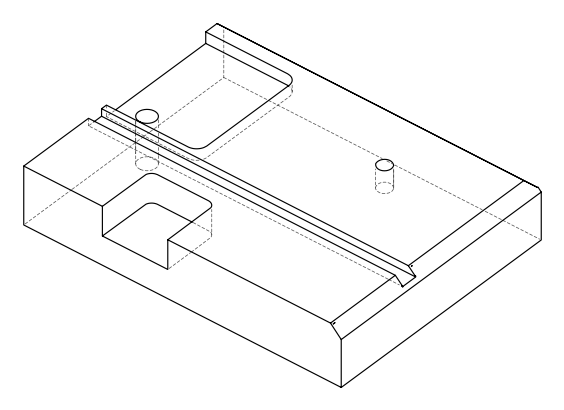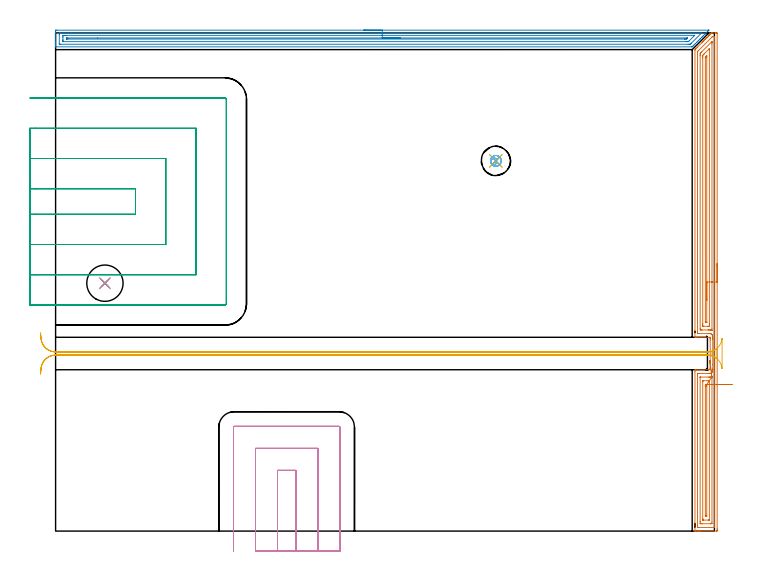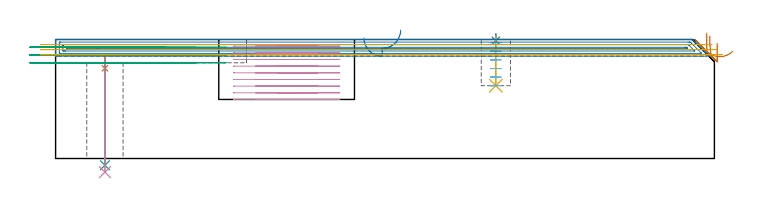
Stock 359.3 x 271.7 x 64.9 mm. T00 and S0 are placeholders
(PLAN: 11 operations, 7 tool changes, 46.7 min)
(1 SPOT_DRILL | STEP1HOLE | NXT0321_9005460120000 | 0.05 min | 1614 mm3)
(2 SPOT_DRILL_1 | STEP1POCKET | NXT0321_9005460120000 | 0.03 min | 3 mm3)
(3 DRILL_THROUGH_HOLE_INTO_CENTER | STEP1HOLE | NXT0301_091 | 0.24 min | 5705 mm3)
(4 DRILL_TO_ENLARGE_THROUGH_HOLE | STEP1HOLE | UGT0301_264 | 0.25 min | 12637 mm3)
(5 DRILL_BLIND_HOLE_INTO_CENTER | STEP1POCKET | NXT0301_091 | 0.11 min | 2677 mm3)
(6 MILL_ROUGH_BLIND_HOLE_CONTOUR | STEP1POCKET | NXT0201_013 | Spiral | 0.73 min | 2322 mm3)
(7 AREA_MILL | FG_CHAMFER_SURFACE | UGT0205_001 | 10.68 min | 19892 mm3)
(8 AREA_MILL_1 | FG_CHAMFER_SURFACE_1 | UGT0205_001 | 11.44 min | 14511 mm3)
(9 MILL_SLOT | SLOT_PARTIAL_RECTANGULAR | UGT0201_105 | Follow Part, ap 5.5, ae 75% | 7.91 min | 173708 mm3)
(10 MILL_SLOT_1 | SLOT_PARTIAL_RECTANGULAR_1 | NXT0201_012 | Follow Part, ap 4, ae 75% | 10.69 min | 156534 mm3)
(11 MILL_RECTANGULAR_SLOT | SLOT_RECTANGULAR | NXT0201_012 | Follow Part, ap 4, ae 75% | 4.62 min | 51602 mm3)
(TOOL NXT0321_9005460120000 | NC Spot Drill, 142deg, 12mm, Carbide, Uncoated | D12 PA142 FL30 Z2)
(TOOL NXT0301_091 | Carbide Drill 12mm [860.1-1200-036A1-MM 2214] | D12 PA140 FL55 Z2)
(TOOL UGT0301_264 | Twist Drill 19.8 mm | D19.8 PA118 FL140 Z2)
(TOOL NXT0201_013 | ENDMILL 10mm | D10 FL30 Z4)
(TOOL UGT0205_001 | Chamfer Mill 20 x 3 x 45 deg. | D20 FL50 Z2)
(TOOL UGT0201_105 | End Mill 22 mm | D22 FL25 Z2)
(TOOL NXT0201_012 | ENDMILL 16mm [2P460-1600-NA 1630] | D16 FL38 Z6)
(OP 1 SPOT_DRILL)
G17 G21 G94 G90
T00 M6
G54
G17 G0 G90 X26.9 Y135.2 S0 M3
G43 Z74.9 H0
G94 G81 G98 Z49.2 F250. R55.2
G80
M5
M2
(OP 2 SPOT_DRILL_1)
G17 G21 G94 G90
T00 M6
G54
G17 G0 G90 X240.1 Y201.9 S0 M3
G43 Z74.9 H0
G94 G81 G98 Z64.216 F250. R67.9
G80
M5
M2
(OP 3 DRILL_THROUGH_HOLE_INTO_CENTER)
G17 G21 G94 G90
T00 M6
G54
G17 G0 G90 X26.9 Y135.2 S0 M3
G43 Z74.9 H1
G94 G73 G98 Z-3.684 F250. Q11.177 R54.2
G80
M5
M2
(OP 4 DRILL_TO_ENLARGE_THROUGH_HOLE)
G17 G21 G94 G90
T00 M6
G54
G17 G0 G90 X26.9 Y135.2 S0 M3
G43 Z74.9 H0
G94 G73 G98 Z-7.449 F250. Q14.912 R54.2
G80
M5
M2
(OP 5 DRILL_BLIND_HOLE_INTO_CENTER)
G17 G21 G94 G90
T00 M6
G54
G17 G0 G90 X240.1 Y201.9 S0 M3
G43 Z74.9 H1
G94 G81 G98 Z39.7 F250. R66.9
G80
M5
M2
(OP 6 MILL_ROUGH_BLIND_HOLE_CONTOUR)
G17 G21 G94 G90
T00 M6
G54
G17 G0 G90 X240.1 Y201.9 S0 M3
G43 Z74.9 H0
Z63.2
G94 G3 X240.556 Y202.508 R0.475 F250.
X239.688 Y203.316 R1.157
X237.654 Y202.513 R1.971
X237.609 Y200.319 R1.984
X241.681 Y199.409 R2.95
X237.609 Y200.319 R-2.95
X239.645 Y199.864 R1.475
X240.1 Y201.9 R1.475
G0 Z58.5
G3 X240.556 Y202.508 R0.475
X239.688 Y203.316 R1.157
X237.654 Y202.513 R1.971
X237.609 Y200.319 R1.984
X241.681 Y199.409 R2.95
X237.609 Y200.319 R-2.95
X239.645 Y199.864 R1.475
X240.1 Y201.9 R1.475
G0 Z53.8
G3 X240.556 Y202.508 R0.475
X239.688 Y203.316 R1.157
X237.654 Y202.513 R1.971
X237.609 Y200.319 R1.984
X241.681 Y199.409 R2.95
X237.609 Y200.319 R-2.95
X239.645 Y199.864 R1.475
X240.1 Y201.9 R1.475
G0 Z49.1
G3 X240.556 Y202.508 R0.475
X239.688 Y203.316 R1.157
X237.654 Y202.513 R1.971
X237.609 Y200.319 R1.984
X241.681 Y199.409 R2.95
X237.609 Y200.319 R-2.95
X239.645 Y199.864 R1.475
X240.1 Y201.9 R1.475
G0 Z44.4
G3 X240.556 Y202.508 R0.475
X239.688 Y203.316 R1.157
X237.654 Y202.513 R1.971
X237.609 Y200.319 R1.984
X241.681 Y199.409 R2.95
X237.609 Y200.319 R-2.95
X239.645 Y199.864 R1.475
X240.1 Y201.9 R1.475
G0 Z39.7
G3 X240.556 Y202.508 R0.475
X239.688 Y203.316 R1.157
X237.654 Y202.513 R1.971
X237.609 Y200.319 R1.984
X241.681 Y199.409 R2.95
X237.609 Y200.319 R-2.95
X239.645 Y199.864 R1.475
X240.1 Y201.9 R1.475
G0 Z74.9
M5
M2
(OP 7 AREA_MILL)
G17 G21 G94 G90
T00 M6
G54
G17 G0 G90 X360.8 Y145.85 S1061 M3
G43 Z74.9 H0
Z62.8
G94 G1 Y145.812 Z61.928 F250.
Y145.698 Z61.063
Y145.509 Z60.212
Y145.247 Z59.38
Y144.913 Z58.574
Y144.51 Z57.8
Y144.042 Z57.064
Y143.51 Z56.372
Y142.921 Z55.729
Y142.278 Z55.139
Y141.586 Z54.608
Y140.85 Z54.14
Y140.076 Z53.737
Y139.27 Z53.403
Y138.438 Z53.141
Y137.586 Z52.952
Y136.722 Z52.838
Y135.85 Z52.8
Y1.132
X360.799 Y0.609 Z52.801
X360.796 Y0.243 Z52.802
X360.793 Y0.01 Z52.804
X360.438 Y0. Z53.159
X351.687 Z61.907
X351.13 Z62.466
X350.812 Z62.784
X350.255 Z63.341
X349.937 Z63.657
X348.963 Z64.636
X348.831 Y0.001 Z64.761
X348.785 Y0.003 Z64.807
X348.703 Y0.01 Z64.888
X348.7 Y0.162 Z64.9
Y87.199
X348.706 Y87.99 Z64.892
X349.025 Y88. Z64.573
X357. Z56.6
Y88.479
X356.999 Y88.538 Z56.599
X357. Y88.723
Y88.984 Z56.597
Y89.818 Z56.6
Y89.877
Y104.205
Y105.052 Z56.596
Y105.083 Z56.6
X356.999 Y105.467 Z56.599
X357. Y105.7
X349.302 Z64.293
X349.062 Z64.532
X348.897 Y105.703 Z64.698
X348.703 Y105.71 Z64.889
X348.7 Y105.945 Z64.9
Y262.164
X348.706 Y262.601 Z64.892
X348.771 Y262.67 Z64.827
X349.062 Y262.963 Z64.536
X349.156 Y263.057 Z64.442
X349.937 Y263.838 Z63.66
X352.562 Y266.464 Z61.034
X352.929 Y266.829 Z60.671
X353.08 Y266.98 Z60.52
X353.322 Y267.223 Z60.276
X353.437 Y267.339 Z60.159
X354.009 Y267.91 Z59.59
X354.215 Y268.116 Z59.383
X354.313 Y268.214 Z59.284
X354.513 Y268.413 Z59.086
X354.582 Y268.482 Z59.018
X355.188 Y269.089 Z58.409
X355.406 Y269.306 Z58.194
X356.063 Y269.964 Z57.534
X356.234 Y270.134 Z57.366
X356.299 Y270.199 Z57.301
X356.938 Y270.839 Z56.659
X357.06 Y270.96 Z56.54
X357.455 Y271.355 Z56.144
X357.64 Y271.538 Z55.96
X357.8 Y271.69 Z55.799
X357.813 Y271.692 Z55.786
X358.449 Y271.7 Z55.15
X359.881 Z53.715
X360.438 Z53.158
X360.755 Y271.699 Z52.842
X360.791 Y271.697 Z52.806
X360.8 Y271.353 Z52.8
Y135.85
X359.386 Z54.214
X359.385 Y2.576 Z54.215
X359.384 Y2.394 Z54.216
X359.379 Y2.04 Z54.221
X359.37 Y2.01 Z54.23
X359.306 Y2.006 Z54.294
X359.203 Y2.002 Z54.397
X359.074 Y2. Z54.526
X350.323 Y2.001 Z63.277
X350.169 Y2.005 Z63.431
X350.141 Y2.009 Z63.459
X350.121 Y2.015 Z63.479
X350.12 Y2.048 Z63.48
X350.116 Y2.212 Z63.484
X350.115 Y2.394 Z63.485
X350.114 Y3.106 Z63.486
X350.115 Y85.413 Z63.485
X350.117 Y85.769 Z63.483
X350.12 Y85.947 Z63.48
X350.121 Y85.983 Z63.479
X350.156 Y85.99 Z63.444
X350.241 Y85.996 Z63.359
X350.812 Y85.999 Z62.788
X351.112 Y86. Z62.488
X356.063 Y86.001 Z57.537
X356.361 Y86.002 Z57.239
X356.938 Y86.01 Z56.662
X357.207 Y86.031 Z56.393
X357.386 Y86.086 Z56.214
X357.539 Y86.161 Z56.061
X357.748 Y86.306 Z55.852
X357.782 Y86.337 Z55.818
X357.813 Y86.37 Z55.787
X357.968 Y86.555 Z55.632
X358.06 Y86.691 Z55.54
X358.151 Y86.854 Z55.449
X358.288 Y87.199 Z55.312
X358.367 Y87.526 Z55.233
X358.399 Y87.79 Z55.201
X358.409 Y88.092 Z55.191
X358.413 Y88.232 Z55.187
X358.414 Y88.371 Z55.186
Y90.77
Y104.439
X358.412 Y105.052 Z55.188
X358.41 Y105.336 Z55.19
X358.397 Y105.945 Z55.203
X358.343 Y106.297 Z55.257
X358.253 Y106.606 Z55.347
X358.155 Y106.838 Z55.445
X358.029 Y107.057 Z55.571
X357.928 Y107.196 Z55.672
X357.813 Y107.325 Z55.787
X357.654 Y107.462 Z55.946
X357.436 Y107.592 Z56.164
X357.192 Y107.671 Z56.408
X356.97 Y107.698 Z56.63
X356.938 Y107.699 Z56.662
X356.093 Y107.7 Z57.507
X350.812 Y107.701 Z62.788
X350.121 Y107.731 Z63.479
X350.115 Y108.441 Z63.485
Y108.623
Y261.091
X350.116 Y261.272 Z63.484
X350.119 Y261.45 Z63.481
X350.121 Y261.536 Z63.479
X350.133 Y261.571 Z63.467
X350.159 Y261.601 Z63.441
X350.324 Y261.77 Z63.276
X350.714 Y262.165 Z62.886
X357.856 Y269.306 Z55.744
X358.138 Y269.584 Z55.462
X358.219 Y269.661 Z55.381
X358.25 Y269.689 Z55.35
X358.307 Y269.695 Z55.293
X358.688 Y269.698 Z54.912
X359.178 Y269.699 Z54.422
X359.331 Y269.695 Z54.269
X359.359 Y269.691 Z54.241
X359.379 Y269.685 Z54.221
X359.38 Y269.652 Z54.22
X359.384 Y269.488 Z54.216
X359.385 Y269.306 Z54.215
X359.386 Y268.594 Z54.214
Y135.85
X357.972 Z55.628
Y110.247
X357.969 Y109.516 Z55.631
X357.968 Y109.482 Z55.632
X357.966 Y109.473 Z55.634
X357.957 Z55.643
X357.813 Y109.53 Z55.787
X357.791 Y109.538 Z55.809
X357.509 Y109.621 Z56.091
X357.296 Y109.666 Z56.304
X356.938 Y109.69 Z56.662
X356.76 Y109.697 Z56.84
X356.063 Y109.7 Z57.537
X355.882 Z57.718
X352.562 Z61.038
X352.382 Z61.218
X351.687 Y109.706 Z61.913
X351.589 Y109.71 Z62.011
X351.535 Y109.716 Z62.065
X351.529 Y110.409 Z62.071
Y259.486
Y259.648
X351.536 Y260.379 Z62.064
X351.54 Y260.529 Z62.06
X351.687 Y260.682 Z61.913
X351.977 Y260.976 Z61.623
X352.271 Y261.272 Z61.329
X357.721 Y266.722 Z55.879
X357.813 Y266.812 Z55.787
X357.905 Y266.899 Z55.695
X357.957 Y266.947 Z55.643
X357.965 Y266.897 Z55.635
X357.968 Y266.79 Z55.632
X357.97 Y266.628 Z55.63
X357.971 Y266.466 Z55.629
X357.972 Y265.735 Z55.628
Y135.85
X356.557 Z57.043
Y113.087
X356.555 Y112.585 Z57.045
X356.55 Y112.194 Z57.05
X356.54 Y111.707 Z57.06
X356.063 Y111.703 Z57.537
X355.671 Y111.701 Z57.929
X353.437 Z60.163
X353.043 Y111.704 Z60.557
X352.951 Y111.71 Z60.649
X352.948 Y111.801 Z60.652
X352.945 Y112.194 Z60.655
X352.943 Y112.698 Z60.657
Y113.087
Y258.206
X352.944 Y258.594 Z60.656
X352.946 Y259.095 Z60.654
X352.95 Y259.486 Z60.65
X353.192 Y259.737 Z60.408
X353.437 Y259.987 Z60.163
X353.631 Y260.182 Z59.969
X353.828 Y260.379 Z59.772
X356.282 Y262.833 Z57.318
X356.507 Y263.057 Z57.093
X356.524 Y263.071 Z57.076
X356.531 Y263.074 Z57.069
X356.551 Y263.076 Z57.049
X356.552 Y263.057 Z57.048
X356.556 Y262.79 Z57.044
X356.557 Y262.553 Z57.043
Y262.165
Y135.85
X355.143 Z58.457
Y113.979
X355.141 Y113.779 Z58.459
X355.139 Y113.73 Z58.461
X355.137 Y113.713 Z58.463
X355.114 Y113.71 Z58.486
X355.024 Y113.704 Z58.576
X354.887 Y113.701 Z58.713
X354.586 Y113.7 Z59.014
X354.446 Y113.703 Z59.154
X354.406 Y113.705 Z59.194
X354.37 Y113.709 Z59.23
X354.364 Y113.774 Z59.236
X354.358 Y113.933 Z59.242
X354.357 Y113.979 Z59.243
Y258.102
X354.359 Y258.303 Z59.241
X354.361 Y258.402 Z59.239
X354.364 Y258.449 Z59.236
X354.376 Y258.467 Z59.224
X354.404 Y258.501 Z59.196
X354.493 Y258.594 Z59.107
X354.7 Y258.801 Z58.9
X354.845 Y258.944 Z58.755
X355.115 Y259.204 Z58.485
X355.136 Y259.224 Z58.464
X355.138 Y259.155 Z58.462
X355.141 Y258.983 Z58.459
X355.143 Y258.639 Z58.457
Y258.594
Y135.85
Y134.978 Z58.495
Y134.114 Z58.609
Y133.262 Z58.798
Y132.43 Z59.06
Y131.624 Z59.394
Y130.85 Z59.797
Y130.114 Z60.265
Y129.422 Z60.796
Y128.779 Z61.386
Y128.19 Z62.029
Y127.658 Z62.721
Y127.19 Z63.457
Y126.787 Z64.231
Y126.453 Z65.037
Y126.191 Z65.869
Y126.002 Z66.72
Y125.888 Z67.585
Y125.85 Z68.457
G0 X356.813 Y92.742 Z66.876
G1 X356.802 Y92.819 Z66.007
Y92.82 Z65.135
X356.812 Y92.747 Z64.266
X356.832 Y92.598 Z63.406
X356.862 Y92.376 Z62.563
X356.902 Y92.082 Z61.743
X356.951 Y91.719 Z60.951
X357.009 Y91.288 Z60.195
X357.076 Y90.793 Z59.479
X357.151 Y90.239 Z58.81
X357.233 Y89.629 Z58.192
X357.322 Y88.968 Z57.63
X357.418 Y88.261 Z57.128
X357.518 Y87.513 Z56.69
X357.624 Y86.73 Z56.32
X357.734 Y85.918 Z56.02
X357.846 Y85.083 Z55.792
X357.961 Y84.232 Z55.639
X357.965 Y84.205 Z55.635
X357.967 Y84.114 Z55.633
X357.971 Y83.79 Z55.629
X357.972 Y83.628 Z55.628
X357.971 Y4.911 Z55.629
X357.966 Y4.179 Z55.634
X357.965 Y4.025 Z55.635
X357.813 Y4.01 Z55.787
X357.113 Y4.001 Z56.487
X352.562 Y4. Z61.038
X351.86 Y4.004 Z61.74
X351.687 Y4.01 Z61.913
X351.535 Y4.027 Z62.065
X351.532 Y4.179 Z62.068
X351.53 Y4.34 Z62.07
X351.529 Y5.072 Z62.071
X351.528 Y5.234 Z62.072
X351.529 Y83.628 Z62.071
X351.53 Y83.789 Z62.07
X351.534 Y83.951 Z62.066
X351.536 Y83.989 Z62.064
X351.551 Y83.992 Z62.049
X351.596 Y83.996 Z62.004
X351.687 Y83.999 Z61.913
X356.063 Y84.001 Z57.537
X356.57 Y84.003 Z57.03
X356.938 Y84.01 Z56.662
X357.4 Y84.05 Z56.2
X357.813 Y84.179 Z55.787
X357.961 Y84.232 Z55.639
X356.552 Y81.988 Z57.048
X356.554 Y81.982 Z57.046
X356.556 Y81.959 Z57.044
X356.557 Y81.915 Z57.043
Y81.843
Y6.353
X356.555 Y6.184 Z57.045
X356.552 Y6.051 Z57.048
X356.551 Y6.015 Z57.049
X356.534 Y6.01 Z57.066
X356.483 Y6.007 Z57.117
X356.063 Y6. Z57.537
X356.028 Z57.572
X353.402 Z60.198
X353.023 Y6.01 Z60.577
X352.949 Y6.024 Z60.651
X352.946 Y6.077 Z60.654
X352.945 Y6.133 Z60.655
X352.943 Y6.469 Z60.657
Y6.857
Y81.454
X352.946 Y81.843 Z60.654
X352.949 Y81.968 Z60.651
X352.951 Y81.99 Z60.649
X353.027 Y81.994 Z60.573
X353.129 Y81.998 Z60.471
X353.284 Y82. Z60.316
X353.437 Z60.163
X355.909 Z57.691
X356.063 Z57.537
X356.217 Y81.998 Z57.383
X356.525 Y81.99 Z57.075
X356.552 Y81.988 Z57.048
X355.126 Y79.99 Z58.474
X355.142 Y79.211 Z58.458
X355.143 Y79.165 Z58.457
Y8.614
X355.139 Y8.205 Z58.461
X355.136 Y8.01 Z58.464
X354.938 Y8.005 Z58.662
X354.467 Y8.01 Z59.133
X354.364 Y8.025 Z59.236
X354.357 Y8.643 Z59.243
Y79.165
X354.358 Y79.209 Z59.242
X354.376 Y79.993 Z59.224
X355.126 Y79.99 Z58.474
X355.769 Y79.988 Z57.885
X356.461 Y79.985 Z57.354
X357.197 Y79.982 Z56.885
X357.971 Y79.979 Z56.482
X358.777 Y79.976 Z56.148
X359.609 Y79.973 Z55.886
X360.461 Y79.969 Z55.697
X361.325 Y79.966 Z55.583
X362.197 Y79.963 Z55.545
X363.069 Y79.959 Z55.583
X363.933 Y79.956 Z55.697
X364.785 Y79.953 Z55.886
X365.617 Y79.95 Z56.148
X366.423 Y79.946 Z56.482
X367.197 Y79.943 Z56.885
X367.933 Y79.941 Z57.354
X368.625 Y79.938 Z57.885
X369.268 Y79.935 Z58.474
G0 Z74.9
M5
M2
(OP 8 AREA_MILL_1)
G17 G21 G94 G90
T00 M6
G54
G17 G0 G90 X168.15 Y273.2 S1061 M3
G43 Z74.9 H0
Z65.8
G94 G1 X168.188 Z64.928 F250.
X168.302 Z64.064
X168.491 Z63.212
X168.753 Z62.38
X169.087 Z61.574
X169.49 Z60.8
X169.959 Z60.064
X170.49 Z59.372
X171.079 Z58.729
X171.722 Z58.14
X172.414 Z57.608
X173.15 Z57.14
X173.924 Z56.737
X174.73 Z56.403
X175.562 Z56.141
X176.414 Z55.952
X177.278 Z55.838
X178.15 Z55.8
X356.039
X356.265 Y273.194 Z55.804
X356.281 Y273.192 Z55.806
X356.265 Y273.164 Z55.834
X356.217 Y273.116 Z55.883
X355.983 Y272.883 Z56.117
X355.751 Y272.649 Z56.347
X355.111 Y272.011 Z56.989
X355.073 Y271.972 Z57.027
X354.862 Y271.76 Z57.236
X354.239 Y271.139 Z57.861
X354.178 Y271.078 Z57.921
X353.973 Y270.872 Z58.125
X353.367 Y270.267 Z58.732
X353.284 Y270.183 Z58.815
X353.085 Y269.983 Z59.013
X352.496 Y269.395 Z59.604
X352.39 Y269.289 Z59.71
X352.196 Y269.094 Z59.902
X351.624 Y268.523 Z60.476
X351.495 Y268.395 Z60.604
X351.308 Y268.206 Z60.79
X350.752 Y267.652 Z61.348
X350.419 Y267.317 Z61.679
X349.88 Y266.78 Z62.22
X349.53 Y266.429 Z62.568
X349.008 Y265.908 Z63.092
X348.642 Y265.54 Z63.456
X348.136 Y265.036 Z63.964
X347.753 Y264.651 Z64.345
X347.62 Y264.519 Z64.479
X347.334 Y264.234 Z64.766
X347.242 Y264.144 Z64.856
X347.201 Y264.107 Z64.893
X346.726 Y264.1 Z64.9
X0.184
X0.01 Y264.103 Z64.888
X0.007 Y264.142 Z64.849
X0. Y264.554 Z64.446
Y264.808 Z64.191
Y265.54 Z63.455
Y266.794 Z62.203
Y268.206 Z60.79
Y272.022 Z56.976
X0.004 Y272.649 Z56.349
X0.008 Y273.192 Z55.806
X0.082 Y273.194 Z55.804
X0.631 Y273.2 Z55.8
X178.15
Y271.786 Z57.214
X352.066 Y271.785 Z57.215
X352.092 Y271.784 Z57.216
X352.398 Y271.76 Z57.24
X352.25 Y271.603 Z57.397
X352.092 Y271.441 Z57.559
X346.726 Y266.075 Z62.925
X346.455 Y265.809 Z63.191
X346.178 Y265.54 Z63.46
X345.856 Y265.515 Z63.485
X345.831
X344.963 Y265.514 Z63.486
X2.445 Y265.515 Z63.485
X2.42
X2.01 Y265.54 Z63.46
X2.001 Y265.956 Z63.044
X2. Y270.872 Z58.128
X2.001 Y271.288 Z57.712
X2.01 Y271.76 Z57.24
X2.395 Y271.785 Z57.215
X8.753 Y271.786 Z57.214
X178.15
Y270.372 Z58.628
X348.287 Y270.371 Z58.629
X348.514 Y270.37 Z58.63
X348.534 Y270.368 Z58.632
X348.55 Y270.366 Z58.634
X348.543 Y270.351 Z58.649
X348.532 Y270.335 Z58.665
X348.514 Y270.314 Z58.686
X345.516 Y267.317 Z61.683
X345.224 Y267.032 Z61.968
X345.126 Y266.938 Z62.062
X344.937 Y266.935 Z62.065
X344.432 Y266.93 Z62.07
X344.043 Y266.929 Z62.071
X343.54 Y266.928 Z62.072
X4.208 Y266.929 Z62.071
X4.078 Y266.931 Z62.069
X4.032 Y266.933 Z62.067
X4.013 Y266.935 Z62.065
X4.01 Y266.972 Z62.028
X4.004 Y267.11 Z61.89
X4.001 Y267.317 Z61.683
X4. Y267.524 Z61.476
Y268.206 Z60.794
Y269.301 Z59.699
X4.003 Y269.983 Z59.017
X4.007 Y270.183 Z58.817
X4.022 Y270.365 Z58.635
X4.208 Y270.367 Z58.633
X4.713 Y270.37 Z58.63
X5.103 Y270.371 Z58.629
X5.606 Y270.372 Z58.628
X178.15
Y268.957 Z60.043
X344.181
X344.619 Y268.952 Z60.048
X344.682 Y268.951 Z60.049
X344.658 Y268.918 Z60.082
X344.595 Y268.849 Z60.151
X344.518 Y268.768 Z60.232
X344.445 Y268.694 Z60.306
X344.282 Y268.531 Z60.469
X344.222 Y268.472 Z60.528
X344.159 Y268.414 Z60.586
X344.108 Y268.368 Z60.632
X344.077 Y268.349 Z60.651
X344.043 Y268.348 Z60.652
X343.903 Y268.345 Z60.655
X343.286 Y268.343 Z60.657
X343.149
X6.753
X6.135 Y268.347 Z60.653
X6.033 Y268.35 Z60.65
X6.009 Y268.353 Z60.647
X6.007 Y268.375 Z60.625
X6.004 Y268.429 Z60.571
X6.002 Y268.65 Z60.35
X6.004 Y268.871 Z60.129
X6.007 Y268.925 Z60.075
X6.009 Y268.947 Z60.053
X6.034 Y268.95 Z60.05
X6.138 Y268.955 Z60.045
X6.273 Y268.956 Z60.044
X22.947 Y268.957 Z60.043
X178.15
X179.022 Z60.081
X179.887 Z60.195
X180.738 Z60.383
X181.57 Z60.646
X182.376 Z60.98
X183.15 Z61.382
X183.886 Z61.851
X184.578 Z62.382
X185.221 Z62.972
X185.81 Z63.615
X186.342 Z64.307
X186.81 Z65.043
X187.213 Z65.816
X187.547 Z66.622
X187.809 Z67.454
X187.998 Z68.306
X188.112 Z69.171
X188.15 Z70.043
G0 Z74.9
M5
M2
(OP 9 MILL_SLOT)
G17 G21 G94 G90
T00 M6
G54
G17 G0 G90 X-14. Y172.8 S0 M3
G43 Z74.9 H0
Z60.667
G94 G1 X-11. F250.
X43.6 F500.
Y186.7
X-11.
X-14. F250.
Y156.3
X-11.
X60.1 F500.
Y203.2
X-11.
X-14. F250.
Y139.8
X-11.
X76.6 F500.
Y219.7
X-11.
X-14. F250.
Y123.3
X-11.
X92.3 F500.
G3 X93.1 Y124.1 R0.8
G1 Y235.4
G3 X92.3 Y236.2 R0.8
G1 X-11.
X-14. F250.
G0 Y172.8 Z56.433
G1 X-11.
X43.6 F500.
Y186.7
X-11.
X-14. F250.
Y156.3
X-11.
X60.1 F500.
Y203.2
X-11.
X-14. F250.
Y139.8
X-11.
X76.6 F500.
Y219.7
X-11.
X-14. F250.
Y123.3
X-11.
X92.3 F500.
G3 X93.1 Y124.1 R0.8
G1 Y235.4
G3 X92.3 Y236.2 R0.8
G1 X-11.
X-14. F250.
G0 Y172.8 Z52.2
G1 X-11.
X43.6 F500.
Y186.7
X-11.
X-14. F250.
Y156.3
X-11.
X60.1 F500.
Y203.2
X-11.
X-14. F250.
Y139.8
X-11.
X76.6 F500.
Y219.7
X-11.
X-14. F250.
Y123.3
X-11.
X92.3 F500.
G3 X93.1 Y124.1 R0.8
G1 Y235.4
G3 X92.3 Y236.2 R0.8
G1 X-11.
X-14. F250.
G0 Z74.9
M5
M2
(OP 10 MILL_SLOT_1)
G17 G21 G94 G90
T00 M6
G54
G17 G0 G90 X131. Y-11. S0 M3
G43 Z74.9 H1
Z61.267
G94 G1 Y-8. F250.
Y33.1 F500.
X121.
Y-8.
Y-11. F250.
X143.
Y-8.
Y45.1 F500.
X109.
Y-8.
Y-11. F250.
X155.
Y-8.
Y56.6 F500.
G3 X154.5 Y57.1 R0.5
G1 X97.5
G3 X97. Y56.6 R0.5
G1 Y-8.
Y-11. F250.
G0 X131. Z57.633
G1 Y-8.
Y33.1 F500.
X121.
Y-8.
Y-11. F250.
X143.
Y-8.
Y45.1 F500.
X109.
Y-8.
Y-11. F250.
X155.
Y-8.
Y56.6 F500.
G3 X154.5 Y57.1 R0.5
G1 X97.5
G3 X97. Y56.6 R0.5
G1 Y-8.
Y-11. F250.
G0 X131. Z54.
G1 Y-8.
Y33.1 F500.
X121.
Y-8.
Y-11. F250.
X143.
Y-8.
Y45.1 F500.
X109.
Y-8.
Y-11. F250.
X155.
Y-8.
Y56.6 F500.
G3 X154.5 Y57.1 R0.5
G1 X97.5
G3 X97. Y56.6 R0.5
G1 Y-8.
Y-11. F250.
G0 X131. Z50.367
G1 Y-8.
Y33.1 F500.
X121.
Y-8.
Y-11. F250.
X143.
Y-8.
Y45.1 F500.
X109.
Y-8.
Y-11. F250.
X155.
Y-8.
Y56.6 F500.
G3 X154.5 Y57.1 R0.5
G1 X97.5
G3 X97. Y56.6 R0.5
G1 Y-8.
Y-11. F250.
G0 X131. Z46.733
G1 Y-8.
Y33.1 F500.
X121.
Y-8.
Y-11. F250.
X143.
Y-8.
Y45.1 F500.
X109.
Y-8.
Y-11. F250.
X155.
Y-8.
Y56.6 F500.
G3 X154.5 Y57.1 R0.5
G1 X97.5
G3 X97. Y56.6 R0.5
G1 Y-8.
Y-11. F250.
G0 X131. Z43.1
G1 Y-8.
Y33.1 F500.
X121.
Y-8.
Y-11. F250.
X143.
Y-8.
Y45.1 F500.
X109.
Y-8.
Y-11. F250.
X155.
Y-8.
Y56.6 F500.
G3 X154.5 Y57.1 R0.5
G1 X97.5
G3 X97. Y56.6 R0.5
G1 Y-8.
Y-11. F250.
G0 X131. Z39.467
G1 Y-8.
Y33.1 F500.
X121.
Y-8.
Y-11. F250.
X143.
Y-8.
Y45.1 F500.
X109.
Y-8.
Y-11. F250.
X155.
Y-8.
Y56.6 F500.
G3 X154.5 Y57.1 R0.5
G1 X97.5
G3 X97. Y56.6 R0.5
G1 Y-8.
Y-11. F250.
G0 X131. Z35.833
G1 Y-8.
Y33.1 F500.
X121.
Y-8.
Y-11. F250.
X143.
Y-8.
Y45.1 F500.
X109.
Y-8.
Y-11. F250.
X155.
Y-8.
Y56.6 F500.
G3 X154.5 Y57.1 R0.5
G1 X97.5
G3 X97. Y56.6 R0.5
G1 Y-8.
Y-11. F250.
G0 X131. Z32.2
G1 Y-8.
Y33.1 F500.
X121.
Y-8.
Y-11. F250.
X143.
Y-8.
Y45.1 F500.
X109.
Y-8.
Y-11. F250.
X155.
Y-8.
Y56.6 F500.
G3 X154.5 Y57.1 R0.5
G1 X97.5
G3 X97. Y56.6 R0.5
G1 Y-8.
Y-11. F250.
G0 Z74.9
M5
M2
(OP 11 MILL_RECTANGULAR_SLOT)
G17 G21 G94 G90
T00 M6
G54
G17 G0 G90 X-8.23 Y85.703 S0 M3
G43 Z74.9 H1
Z62.133
G94 G1 X-7.97 Y88.692 F250.
G2 X0. Y96. R8. F500.
G1 X355.5
G2 X357.967 Y95.61 R8.
G1 Y98.09
G2 X355.5 Y97.7 R8.
G1 X0.
G2 X-7.97 Y105.008 R8.
G1 X-8.23 Y107.997 F250.
G0 Y85.703 Z59.367
G1 X-7.97 Y88.692
G2 X0. Y96. R8. F500.
G1 X355.5
G2 X360.733 Y94.051 R8.
G1 Y99.649
G2 X355.5 Y97.7 R8.
G1 X0.
G2 X-7.97 Y105.008 R8.
G1 X-8.23 Y107.997 F250.
G0 Y85.703 Z56.6
G1 X-7.97 Y88.692
G2 X0. Y96. R8. F500.
G1 X355.5
G2 X363.469 Y88.704 R8.
G1 X363.499
Y104.996
X363.469
G2 X355.5 Y97.7 R8.
G1 X0.
G2 X-7.97 Y105.008 R8.
G1 X-8.23 Y107.997 F250.
G0 Z74.9
M5
M2
